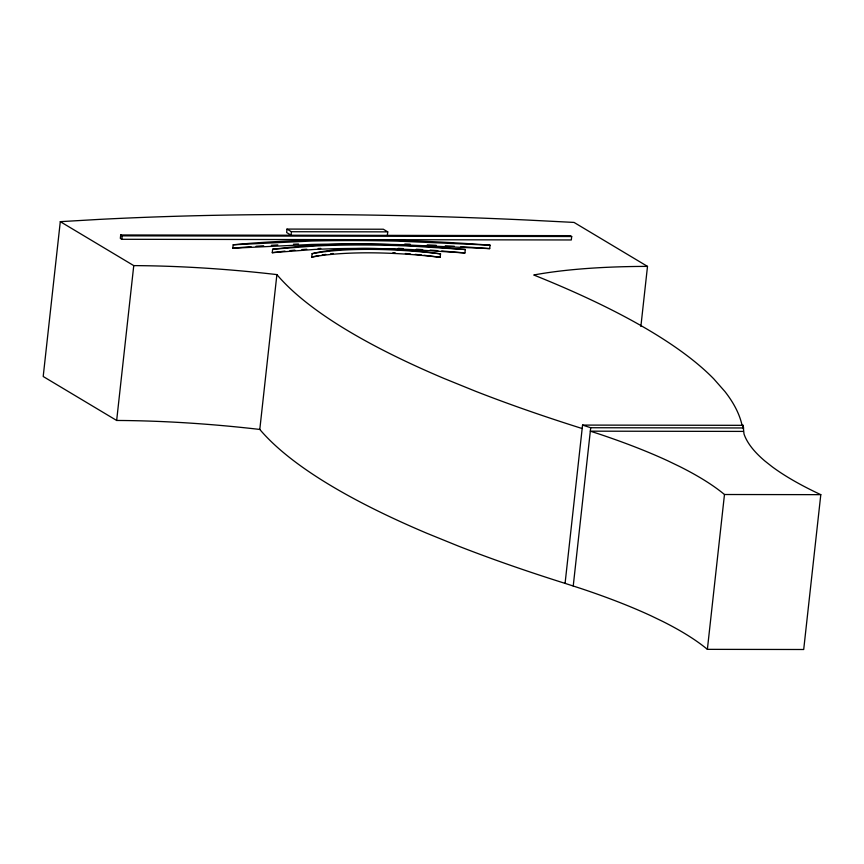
<?xml version="1.0" encoding="UTF-8"?>
<svg xmlns="http://www.w3.org/2000/svg" width="864" height="864" viewBox="0 0 864 864"><rect width="100%" height="100%" fill="white"/><g stroke="black" fill="none" stroke-linecap="round" stroke-linejoin="round"><path stroke-width="1.3" d="M640.872 326.452L647.503 266.393L574.042 222.426L527.882 220.072A1339.308 298.998 6.3 0 0 98.766 219.424L60.296 221.659L43.2 376.499L116.662 420.466A315.468 70.427 6.3 0 1 259.794 429.44A1030.212 229.997 6.3 0 0 426.87 533.272L458.341 546.07A1030.212 229.997 6.3 0 0 565.078 583.373L581.234 588.611A521.608 116.446 6.3 0 1 651.035 615.805L662.612 621.389A521.608 116.446 6.3 0 1 707.378 649.35L803.704 649.501L820.8 494.662A521.608 116.446 6.3 0 1 772.07 466.679L765.018 461.117A521.608 116.446 6.3 0 1 744.012 433.987L743.094 425.326L582.552 425.088L565.078 583.373M120.701 234.976L120.323 238.41L121.792 239.296L571.309 239.965L571.698 236.52L570.229 235.645L120.701 234.976L122.17 235.85L571.698 236.52M121.792 239.296L122.17 235.85M116.662 420.466L133.758 265.615L60.296 221.659M232.805 248.227L233.194 244.793L311.893 241.013A577.109 128.844 6.3 0 1 398.304 241.142L490.061 245.171L489.683 248.616L397.926 244.577A577.109 128.844 6.3 0 0 311.515 244.447L232.805 248.227A484.186 108.097 6.3 0 1 251.046 246.661M272.268 252.677L272.646 249.232L298.944 246.37L328.288 244.642A277.009 61.841 6.3 0 1 394.006 244.739L429.257 246.564L465.296 249.523L464.918 252.958L411.923 249.599A328.514 73.343 6.3 0 0 314.269 249.458L272.268 252.677L285.001 251.1M259.794 429.44L276.89 274.601A315.468 70.427 6.3 0 0 133.758 265.615M287.01 229.079L286.632 232.524L291.038 235.159L291.416 231.725L287.01 229.079L383.346 229.23L387.752 231.865L387.364 235.31M311.72 257.116L312.098 253.681A129.038 28.804 6.3 0 1 336.226 249.793L345.978 249.07A129.038 28.804 6.3 0 1 391.036 249.134L403.272 249.89A129.038 28.804 6.3 0 1 440.532 253.865L440.154 257.31A150.941 33.696 6.3 0 0 319.54 255.809L311.72 257.116A129.038 28.804 6.3 0 1 318.827 255.55M573.232 586.019L590.706 427.734L582.552 425.088M707.378 649.35L724.475 494.51A521.608 116.446 6.3 0 0 679.709 466.549L668.131 460.966A521.608 116.446 6.3 0 0 598.331 433.76L590.328 431.168L743.375 431.406M742.846 427.626L743.094 425.326M272.646 249.232L314.647 246.013A328.514 73.343 6.3 0 1 412.301 246.164L465.296 249.523M289.937 250.625L294.862 250.16M301.849 249.577L306.752 249.232M318.136 248.551L320.771 248.422M291.416 231.725L387.752 231.865M590.706 427.734L743.753 427.961M724.475 494.51L820.8 494.662M398.142 248.378L403.088 248.594M416.264 249.253L422.69 249.631M392.936 252.72L395.215 252.86M430.164 250.096L437.864 250.668M441.709 250.96L464.918 252.958M312.098 253.681A150.941 33.696 6.3 0 1 440.532 253.865M233.194 244.793A484.186 108.097 6.3 0 1 490.061 245.171M647.503 266.393A315.468 70.427 6.3 0 0 533.758 274.99A1030.212 229.997 6.3 0 1 713.75 378.842L724.972 391.597A1030.212 229.997 6.3 0 1 742.025 425.142M582.174 428.533A1030.212 229.997 6.3 0 1 475.438 391.219L443.966 378.432A1030.212 229.997 6.3 0 1 276.89 274.601M256.036 246.283A484.186 108.097 6.3 0 1 263.628 245.765M271.318 245.3A484.186 108.097 6.3 0 1 277.819 244.933M293.468 244.22A484.186 108.097 6.3 0 1 298.523 244.026M404.795 244.037A484.186 108.097 6.3 0 1 410.152 244.22M427.248 244.89A484.186 108.097 6.3 0 1 436.244 245.311M445.284 245.765A484.186 108.097 6.3 0 1 454.356 246.272M460.868 246.65A484.186 108.097 6.3 0 1 489.683 248.616M322.175 254.966A129.038 28.804 6.3 0 1 325.696 254.426M330.631 253.778A129.038 28.804 6.3 0 1 333.212 253.498M405.367 253.519A129.038 28.804 6.3 0 1 410.335 253.93M415.303 254.383A129.038 28.804 6.3 0 1 421.535 255.02M424.03 255.29A129.038 28.804 6.3 0 1 440.154 257.31"/></g></svg>
